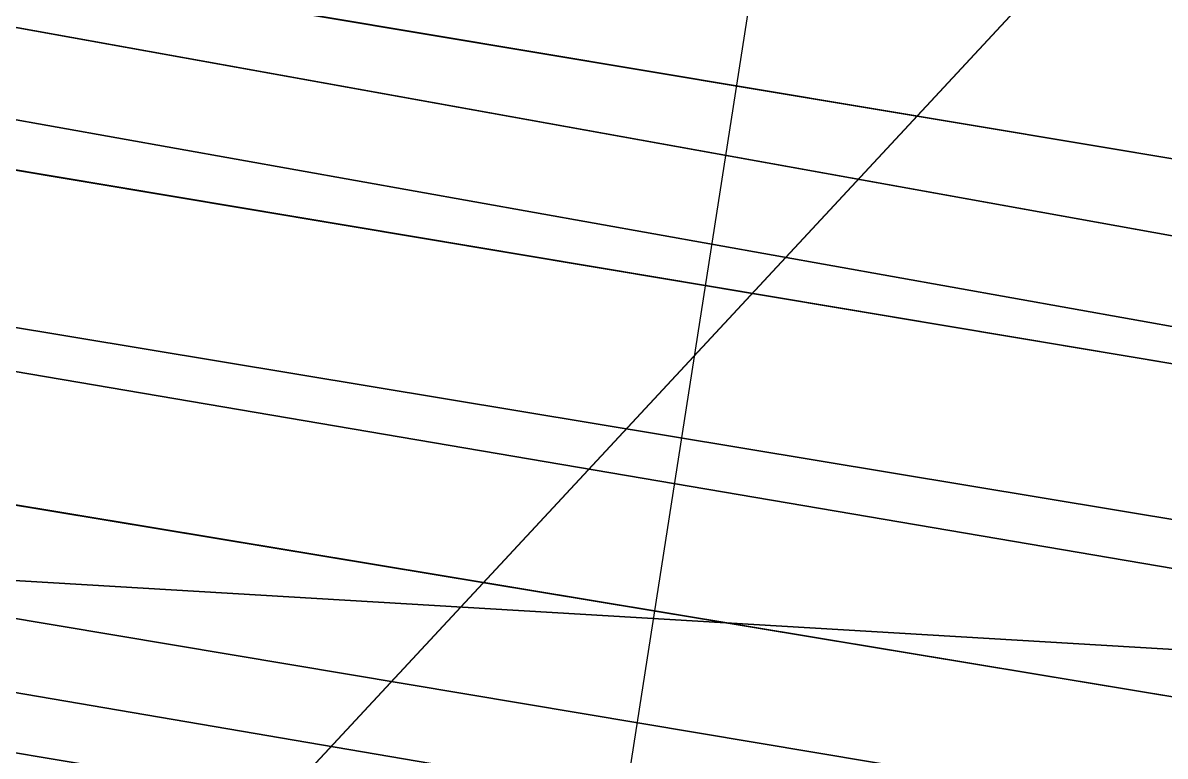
# Model space of a CAD drawing. Header units: metres. Extents: x 503497 to 504361, y 6966567 to 6966857.
# Drawn here: x 504128.0579 to 504128.2627, y 6966712.4195 to 6966712.551 of the extents above; entities that cross this region are included whole.
import ezdxf

# ---------------------------------------------------------------- set-up
doc = ezdxf.new("R2010")
doc.units = ezdxf.units.M

msp = doc.modelspace()

# ---------------------------------------------------------------- linework, layer by layer
at = {"layer": 'SHADOW_APPROVED_20260111T072000'}
msp.add_lwpolyline([(504127.8093, 6966710.1258), (504128.3574, 6966713.6393), (504055.1836, 6966728.5433), (504054.6355, 6966725.0298), (504127.8093, 6966710.1258)], close=True, dxfattribs=at)
msp.add_lwpolyline([(504124.6436, 6966689.8311), (504125.6223, 6966696.1052), (504122.7613, 6966696.5515), (504123.3955, 6966700.6171), (504123.6735, 6966701.1907), (504124.1841, 6966701.6081), (504124.6865, 6966701.7525), (504126.4679, 6966701.5261), (504126.6349, 6966702.5968), (504125.8564, 6966702.7697), (504125.4218, 6966703.0603), (504125.0625, 6966703.6133), (504124.9683, 6966704.1079), (504125.9354, 6966710.4181), (504127.8093, 6966710.1258), (504128.3574, 6966713.6393), (504140.8554, 6966711.6898), (504140.8554, 6966711.6898), (504140.7719, 6966711.1544), (504144.1851, 6966710.622), (504144.5661, 6966713.0647), (504153.1826, 6966711.7206), (504152.9477, 6966710.2148), (504167.8718, 6966707.8869)], dxfattribs=at)
at = {"layer": 'SHADOW_APPROVED_20260114T072400'}
msp.add_lwpolyline([(504127.8093, 6966710.1258), (504128.3574, 6966713.6393), (504056.349, 6966727.278), (504055.8009, 6966723.7645), (504127.8093, 6966710.1258)], close=True, dxfattribs=at)
msp.add_lwpolyline([(504124.6436, 6966689.8311), (504125.6223, 6966696.1052), (504122.7613, 6966696.5515), (504123.3955, 6966700.6171), (504123.6735, 6966701.1907), (504124.1841, 6966701.6081), (504124.6865, 6966701.7525), (504126.4679, 6966701.5261), (504126.6349, 6966702.5968), (504125.8564, 6966702.7697), (504125.4218, 6966703.0603), (504125.0625, 6966703.6133), (504124.9683, 6966704.1079), (504125.9354, 6966710.4181), (504127.8093, 6966710.1258), (504128.3574, 6966713.6393), (504140.8554, 6966711.6898), (504140.8554, 6966711.6898), (504140.7719, 6966711.1544), (504144.1851, 6966710.622), (504144.5661, 6966713.0647), (504153.1826, 6966711.7206), (504152.9477, 6966710.2148), (504167.8718, 6966707.8869)], dxfattribs=at)
at = {"layer": 'SHADOW_APPROVED_20260122T071500'}
for points in [[(504127.8093, 6966710.1258), (504128.3574, 6966713.6393), (504045.7909, 6966728.4074), (504045.2428, 6966724.8939), (504127.8093, 6966710.1258)], [(504137.1539, 6966693.1239), (504139.8525, 6966710.4238), (504049.9847, 6966726.4978), (504047.2861, 6966709.1979), (504137.1539, 6966693.1239)], [(504139.8525, 6966710.4238), (504143.9181, 6966709.7896), (504054.0503, 6966725.8636), (504049.9847, 6966726.4978), (504139.8525, 6966710.4238)], [(504139.8525, 6966710.4238), (504139.8525, 6966710.4238), (504049.9847, 6966726.4978), (504049.9847, 6966726.4978), (504139.8525, 6966710.4238)]]:
    msp.add_lwpolyline(points, close=True, dxfattribs=at)
msp.add_lwpolyline([(504124.6436, 6966689.8311), (504125.6223, 6966696.1052), (504122.7613, 6966696.5515), (504123.3955, 6966700.6171), (504123.6735, 6966701.1907), (504124.1841, 6966701.6081), (504124.6865, 6966701.7525), (504126.4679, 6966701.5261), (504126.6349, 6966702.5968), (504125.8564, 6966702.7697), (504125.4218, 6966703.0603), (504125.0625, 6966703.6133), (504124.9683, 6966704.1079), (504125.9354, 6966710.4181), (504127.8093, 6966710.1258), (504128.3574, 6966713.6393), (504140.8554, 6966711.6898), (504140.8554, 6966711.6898), (504140.7719, 6966711.1544), (504144.1851, 6966710.622), (504144.5661, 6966713.0647), (504153.1826, 6966711.7206), (504152.9477, 6966710.2148), (504167.8718, 6966707.8869)], dxfattribs=at)
at = {"layer": 'SHADOW_APPROVED_20260124T072500'}
msp.add_lwpolyline([(504127.8093, 6966710.1258), (504128.3574, 6966713.6393), (504052.1143, 6966725.3543), (504051.5662, 6966721.8408), (504127.8093, 6966710.1258)], close=True, dxfattribs=at)
msp.add_lwpolyline([(504124.6436, 6966689.8311), (504125.6223, 6966696.1052), (504122.7613, 6966696.5515), (504123.3955, 6966700.6171), (504123.6735, 6966701.1907), (504124.1841, 6966701.6081), (504124.6865, 6966701.7525), (504126.4679, 6966701.5261), (504126.6349, 6966702.5968), (504125.8564, 6966702.7697), (504125.4218, 6966703.0603), (504125.0625, 6966703.6133), (504124.9683, 6966704.1079), (504125.9354, 6966710.4181), (504127.8093, 6966710.1258), (504128.3574, 6966713.6393), (504140.8554, 6966711.6898), (504140.8554, 6966711.6898), (504140.7719, 6966711.1544), (504144.1851, 6966710.622), (504144.5661, 6966713.0647), (504153.1826, 6966711.7206), (504152.9477, 6966710.2148), (504167.8718, 6966707.8869)], dxfattribs=at)
at = {"layer": 'SHADOW_APPROVED_20260126T071100'}
for points in [[(504127.8093, 6966710.1258), (504128.3574, 6966713.6393), (504039.9323, 6966728.6851), (504039.3842, 6966725.1716), (504127.8093, 6966710.1258)], [(504137.1539, 6966693.1239), (504139.8525, 6966710.4238), (504043.6081, 6966726.8001), (504040.9095, 6966709.5002), (504137.1539, 6966693.1239)], [(504139.8525, 6966710.4238), (504143.9181, 6966709.7896), (504047.6737, 6966726.1659), (504043.6081, 6966726.8001), (504139.8525, 6966710.4238)], [(504139.8525, 6966710.4238), (504139.8525, 6966710.4238), (504043.6081, 6966726.8001), (504043.6081, 6966726.8001), (504139.8525, 6966710.4238)], [(504143.9181, 6966709.7896), (504143.738, 6966708.6351), (504047.4936, 6966725.0114), (504047.6737, 6966726.1659), (504143.9181, 6966709.7896)]]:
    msp.add_lwpolyline(points, close=True, dxfattribs=at)
msp.add_lwpolyline([(504124.6436, 6966689.8311), (504125.6223, 6966696.1052), (504122.7613, 6966696.5515), (504123.3955, 6966700.6171), (504123.6735, 6966701.1907), (504124.1841, 6966701.6081), (504124.6865, 6966701.7525), (504126.4679, 6966701.5261), (504126.6349, 6966702.5968), (504125.8564, 6966702.7697), (504125.4218, 6966703.0603), (504125.0625, 6966703.6133), (504124.9683, 6966704.1079), (504125.9354, 6966710.4181), (504127.8093, 6966710.1258), (504128.3574, 6966713.6393), (504140.8554, 6966711.6898), (504140.8554, 6966711.6898), (504140.7719, 6966711.1544), (504144.1851, 6966710.622), (504144.5661, 6966713.0647), (504153.1826, 6966711.7206), (504152.9477, 6966710.2148), (504167.8718, 6966707.8869)], dxfattribs=at)
at = {"layer": 'SHADOW_APPROVED_20260127T071900'}
msp.add_lwpolyline([(504127.8093, 6966710.1258), (504128.3574, 6966713.6393), (504046.0145, 6966726.1319), (504045.4664, 6966722.6184), (504127.8093, 6966710.1258)], close=True, dxfattribs=at)
msp.add_lwpolyline([(504124.6436, 6966689.8311), (504125.6223, 6966696.1052), (504122.7613, 6966696.5515), (504123.3955, 6966700.6171), (504123.6735, 6966701.1907), (504124.1841, 6966701.6081), (504124.6865, 6966701.7525), (504126.4679, 6966701.5261), (504126.6349, 6966702.5968), (504125.8564, 6966702.7697), (504125.4218, 6966703.0603), (504125.0625, 6966703.6133), (504124.9683, 6966704.1079), (504125.9354, 6966710.4181), (504127.8093, 6966710.1258), (504128.3574, 6966713.6393), (504140.8554, 6966711.6898), (504140.8554, 6966711.6898), (504140.7719, 6966711.1544), (504144.1851, 6966710.622), (504144.5661, 6966713.0647), (504153.1826, 6966711.7206), (504152.9477, 6966710.2148), (504167.8718, 6966707.8869)], dxfattribs=at)
at = {"layer": 'SHADOW_APPROVED_20260129T071100'}
msp.add_lwpolyline([(504127.8093, 6966710.1258), (504128.3574, 6966713.6393), (504037.9117, 6966727.8581), (504037.3636, 6966724.3446), (504127.8093, 6966710.1258)], close=True, dxfattribs=at)
msp.add_lwpolyline([(504124.6436, 6966689.8311), (504125.6223, 6966696.1052), (504122.7613, 6966696.5515), (504123.3955, 6966700.6171), (504123.6735, 6966701.1907), (504124.1841, 6966701.6081), (504124.6865, 6966701.7525), (504126.4679, 6966701.5261), (504126.6349, 6966702.5968), (504125.8564, 6966702.7697), (504125.4218, 6966703.0603), (504125.0625, 6966703.6133), (504124.9683, 6966704.1079), (504125.9354, 6966710.4181), (504127.8093, 6966710.1258), (504128.3574, 6966713.6393), (504140.8554, 6966711.6898), (504140.8554, 6966711.6898), (504140.7719, 6966711.1544), (504144.1851, 6966710.622), (504144.5661, 6966713.0647), (504153.1826, 6966711.7206), (504152.9477, 6966710.2148), (504167.8718, 6966707.8869)], dxfattribs=at)
at = {"layer": 'SHADOW_APPROVED_20260130T071100'}
msp.add_lwpolyline([(504127.8093, 6966710.1258), (504128.3574, 6966713.6393), (504037.2255, 6966727.5535), (504036.6774, 6966724.04), (504127.8093, 6966710.1258)], close=True, dxfattribs=at)
msp.add_lwpolyline([(504124.6436, 6966689.8311), (504125.6223, 6966696.1052), (504122.7613, 6966696.5515), (504123.3955, 6966700.6171), (504123.6735, 6966701.1907), (504124.1841, 6966701.6081), (504124.6865, 6966701.7525), (504126.4679, 6966701.5261), (504126.6349, 6966702.5968), (504125.8564, 6966702.7697), (504125.4218, 6966703.0603), (504125.0625, 6966703.6133), (504124.9683, 6966704.1079), (504125.9354, 6966710.4181), (504127.8093, 6966710.1258), (504128.3574, 6966713.6393), (504140.8554, 6966711.6898), (504140.8554, 6966711.6898), (504140.7719, 6966711.1544), (504144.1851, 6966710.622), (504144.5661, 6966713.0647), (504153.1826, 6966711.7206), (504152.9477, 6966710.2148), (504167.8718, 6966707.8869)], dxfattribs=at)
at = {"layer": 'SHADOW_APPROVED_20260203T070000'}
msp.add_lwpolyline([(504127.8093, 6966710.1258), (504128.3574, 6966713.6393), (504022.3332, 6966729.9407), (504021.7851, 6966726.4272), (504127.8093, 6966710.1258)], close=True, dxfattribs=at)
msp.add_lwpolyline([(504124.6436, 6966689.8311), (504125.6223, 6966696.1052), (504122.7613, 6966696.5515), (504123.3955, 6966700.6171), (504123.6735, 6966701.1907), (504124.1841, 6966701.6081), (504124.6865, 6966701.7525), (504126.4679, 6966701.5261), (504126.6349, 6966702.5968), (504125.8564, 6966702.7697), (504125.4218, 6966703.0603), (504125.0625, 6966703.6133), (504124.9683, 6966704.1079), (504125.9354, 6966710.4181), (504127.8093, 6966710.1258), (504128.3574, 6966713.6393), (504140.8554, 6966711.6898), (504140.8554, 6966711.6898), (504140.7719, 6966711.1544), (504144.1851, 6966710.622), (504144.5661, 6966713.0647), (504153.1826, 6966711.7206), (504152.9477, 6966710.2148), (504167.8718, 6966707.8869)], dxfattribs=at)
at = {"layer": 'SHADOW_APPROVED_20260314T074000'}
msp.add_lwpolyline([(504127.8093, 6966710.1258), (504128.3574, 6966713.6393), (504040.6029, 6966698.1829), (504040.0548, 6966694.6694), (504127.8093, 6966710.1258)], close=True, dxfattribs=at)
msp.add_lwpolyline([(504124.6436, 6966689.8311), (504125.6223, 6966696.1052), (504122.7613, 6966696.5515), (504123.3955, 6966700.6171), (504123.6735, 6966701.1907), (504124.1841, 6966701.6081), (504124.6865, 6966701.7525), (504126.4679, 6966701.5261), (504126.6349, 6966702.5968), (504125.8564, 6966702.7697), (504125.4218, 6966703.0603), (504125.0625, 6966703.6133), (504124.9683, 6966704.1079), (504125.9354, 6966710.4181), (504127.8093, 6966710.1258), (504128.3574, 6966713.6393), (504140.8554, 6966711.6898), (504140.8554, 6966711.6898), (504140.7719, 6966711.1544), (504144.1851, 6966710.622), (504144.5661, 6966713.0647), (504153.1826, 6966711.7206), (504152.9477, 6966710.2148), (504167.8718, 6966707.8869)], dxfattribs=at)
at = {"layer": 'SHADOW_APPROVED_20260426T070000'}
msp.add_lwpolyline([(504127.8093, 6966710.1258), (504128.3574, 6966713.6393), (503911.2298, 6966631.5775), (503910.6817, 6966628.064), (504127.8093, 6966710.1258)], close=True, dxfattribs=at)
msp.add_lwpolyline([(504124.6436, 6966689.8311), (504125.6223, 6966696.1052), (504122.7613, 6966696.5515), (504123.3955, 6966700.6171), (504123.6735, 6966701.1907), (504124.1841, 6966701.6081), (504124.6865, 6966701.7525), (504126.4679, 6966701.5261), (504126.6349, 6966702.5968), (504125.8564, 6966702.7697), (504125.4218, 6966703.0603), (504125.0625, 6966703.6133), (504124.9683, 6966704.1079), (504125.9354, 6966710.4181), (504127.8093, 6966710.1258), (504128.3574, 6966713.6393), (504140.8554, 6966711.6898), (504140.8554, 6966711.6898), (504140.7719, 6966711.1544), (504144.1851, 6966710.622), (504144.5661, 6966713.0647), (504153.1826, 6966711.7206), (504152.9477, 6966710.2148), (504167.8718, 6966707.8869)], dxfattribs=at)
at = {"layer": 'SHADOW_APPROVED_20260621T090000'}
for points in [[(504161.9915, 6966748.8559), (504162.3543, 6966751.1815), (504098.3679, 6966682.367), (504098.0051, 6966680.0414), (504161.9915, 6966748.8559)], [(504160.6196, 6966749.0699), (504161.9915, 6966748.8559), (504098.0051, 6966680.0414), (504096.6332, 6966680.2554), (504160.6196, 6966749.0699)], [(504127.8093, 6966710.1258), (504128.3574, 6966713.6393), (504069.8411, 6966650.7077), (504069.293, 6966647.1942), (504127.8093, 6966710.1258)]]:
    msp.add_lwpolyline(points, close=True, dxfattribs=at)
msp.add_lwpolyline([(504124.6436, 6966689.8311), (504125.6223, 6966696.1052), (504122.7613, 6966696.5515), (504123.3955, 6966700.6171), (504123.6735, 6966701.1907), (504124.1841, 6966701.6081), (504124.6865, 6966701.7525), (504126.4679, 6966701.5261), (504126.6349, 6966702.5968), (504125.8564, 6966702.7697), (504125.4218, 6966703.0603), (504125.0625, 6966703.6133), (504124.9683, 6966704.1079), (504125.9354, 6966710.4181), (504127.8093, 6966710.1258), (504128.3574, 6966713.6393), (504140.8554, 6966711.6898), (504140.8554, 6966711.6898), (504140.7719, 6966711.1544), (504144.1851, 6966710.622), (504144.5661, 6966713.0647), (504153.1826, 6966711.7206), (504152.9477, 6966710.2148), (504167.8718, 6966707.8869)], dxfattribs=at)
at = {"layer": 'SHADOW_APPROVED_20260621T120000'}
msp.add_lwpolyline([(504124.6436, 6966689.8311), (504125.6223, 6966696.1052), (504122.7613, 6966696.5515), (504123.3955, 6966700.6171), (504123.6735, 6966701.1907), (504124.1841, 6966701.6081), (504124.6865, 6966701.7525), (504126.4679, 6966701.5261), (504126.6349, 6966702.5968), (504125.8564, 6966702.7697), (504125.4218, 6966703.0603), (504125.0625, 6966703.6133), (504124.9683, 6966704.1079), (504125.9354, 6966710.4181), (504127.8093, 6966710.1258), (504128.3574, 6966713.6393), (504140.8554, 6966711.6898), (504140.8554, 6966711.6898), (504140.7719, 6966711.1544), (504144.1851, 6966710.622), (504144.5661, 6966713.0647), (504153.1826, 6966711.7206), (504152.9477, 6966710.2148), (504167.8718, 6966707.8869)], dxfattribs=at)
msp.add_lwpolyline([(504127.8093, 6966710.1258), (504128.3574, 6966713.6393), (504130.9784, 6966664.9665), (504130.4303, 6966661.453), (504127.8093, 6966710.1258)], close=True, dxfattribs=at)
at = {"layer": 'SHADOW_APPROVED_20260621T140000'}
msp.add_lwpolyline([(504124.6436, 6966689.8311), (504125.6223, 6966696.1052), (504122.7613, 6966696.5515), (504123.3955, 6966700.6171), (504123.6735, 6966701.1907), (504124.1841, 6966701.6081), (504124.6865, 6966701.7525), (504126.4679, 6966701.5261), (504126.6349, 6966702.5968), (504125.8564, 6966702.7697), (504125.4218, 6966703.0603), (504125.0625, 6966703.6133), (504124.9683, 6966704.1079), (504125.9354, 6966710.4181), (504127.8093, 6966710.1258), (504128.3574, 6966713.6393), (504140.8554, 6966711.6898), (504140.8554, 6966711.6898), (504140.7719, 6966711.1544), (504144.1851, 6966710.622), (504144.5661, 6966713.0647), (504153.1826, 6966711.7206), (504152.9477, 6966710.2148), (504167.8718, 6966707.8869)], dxfattribs=at)
msp.add_lwpolyline([(504127.8093, 6966710.1258), (504128.3574, 6966713.6393), (504167.2671, 6966657.8333), (504166.719, 6966654.3198), (504127.8093, 6966710.1258)], close=True, dxfattribs=at)
at = {"layer": 'SHADOW_APPROVED_20260621T150000'}
msp.add_lwpolyline([(504124.6436, 6966689.8311), (504125.6223, 6966696.1052), (504122.7613, 6966696.5515), (504123.3955, 6966700.6171), (504123.6735, 6966701.1907), (504124.1841, 6966701.6081), (504124.6865, 6966701.7525), (504126.4679, 6966701.5261), (504126.6349, 6966702.5968), (504125.8564, 6966702.7697), (504125.4218, 6966703.0603), (504125.0625, 6966703.6133), (504124.9683, 6966704.1079), (504125.9354, 6966710.4181), (504127.8093, 6966710.1258), (504128.3574, 6966713.6393), (504140.8554, 6966711.6898), (504140.8554, 6966711.6898), (504140.7719, 6966711.1544), (504144.1851, 6966710.622), (504144.5661, 6966713.0647), (504153.1826, 6966711.7206), (504152.9477, 6966710.2148), (504167.8718, 6966707.8869)], dxfattribs=at)
msp.add_lwpolyline([(504127.8093, 6966710.1258), (504128.3574, 6966713.6393), (504201.6375, 6966644.6365), (504201.0894, 6966641.123), (504127.8093, 6966710.1258)], close=True, dxfattribs=at)
at = {"layer": 'SHADOW_APPROVED_20260621T160000'}
msp.add_lwpolyline([(504124.6436, 6966689.8311), (504125.6223, 6966696.1052), (504122.7613, 6966696.5515), (504123.3955, 6966700.6171), (504123.6735, 6966701.1907), (504124.1841, 6966701.6081), (504124.6865, 6966701.7525), (504126.4679, 6966701.5261), (504126.6349, 6966702.5968), (504125.8564, 6966702.7697), (504125.4218, 6966703.0603), (504125.0625, 6966703.6133), (504124.9683, 6966704.1079), (504125.9354, 6966710.4181), (504127.8093, 6966710.1258), (504128.3574, 6966713.6393), (504140.8554, 6966711.6898), (504140.8554, 6966711.6898), (504140.7719, 6966711.1544), (504144.1851, 6966710.622), (504144.5661, 6966713.0647), (504153.1826, 6966711.7206), (504152.9477, 6966710.2148), (504167.8718, 6966707.8869)], dxfattribs=at)
msp.add_lwpolyline([(504127.8093, 6966710.1258), (504128.3574, 6966713.6393), (504296.6136, 6966600.5395), (504296.0655, 6966597.026), (504127.8093, 6966710.1258)], close=True, dxfattribs=at)
at = {"layer": 'SHADOW_APPROVED_20261019T053000'}
msp.add_lwpolyline([(504127.8093, 6966710.1258), (504128.3574, 6966713.6393), (503551.6017, 6966805.7721), (503551.0536, 6966802.2586), (504127.8093, 6966710.1258)], close=True, dxfattribs=at)
msp.add_lwpolyline([(504124.6436, 6966689.8311), (504125.6223, 6966696.1052), (504122.7613, 6966696.5515), (504123.3955, 6966700.6171), (504123.6735, 6966701.1907), (504124.1841, 6966701.6081), (504124.6865, 6966701.7525), (504126.4679, 6966701.5261), (504126.6349, 6966702.5968), (504125.8564, 6966702.7697), (504125.4218, 6966703.0603), (504125.0625, 6966703.6133), (504124.9683, 6966704.1079), (504125.9354, 6966710.4181), (504127.8093, 6966710.1258), (504128.3574, 6966713.6393), (504140.8554, 6966711.6898), (504140.8554, 6966711.6898), (504140.7719, 6966711.1544), (504144.1851, 6966710.622), (504144.5661, 6966713.0647), (504153.1826, 6966711.7206), (504152.9477, 6966710.2148), (504167.8718, 6966707.8869)], dxfattribs=at)
at = {"layer": 'SHADOW_APPROVED_20261112T063500'}
msp.add_lwpolyline([(504127.8093, 6966710.1258), (504128.3574, 6966713.6393), (504030.0791, 6966729.5935), (504029.531, 6966726.08), (504127.8093, 6966710.1258)], close=True, dxfattribs=at)
msp.add_lwpolyline([(504124.6436, 6966689.8311), (504125.6223, 6966696.1052), (504122.7613, 6966696.5515), (504123.3955, 6966700.6171), (504123.6735, 6966701.1907), (504124.1841, 6966701.6081), (504124.6865, 6966701.7525), (504126.4679, 6966701.5261), (504126.6349, 6966702.5968), (504125.8564, 6966702.7697), (504125.4218, 6966703.0603), (504125.0625, 6966703.6133), (504124.9683, 6966704.1079), (504125.9354, 6966710.4181), (504127.8093, 6966710.1258), (504128.3574, 6966713.6393), (504140.8554, 6966711.6898), (504140.8554, 6966711.6898), (504140.7719, 6966711.1544), (504144.1851, 6966710.622), (504144.5661, 6966713.0647), (504153.1826, 6966711.7206), (504152.9477, 6966710.2148), (504167.8718, 6966707.8869)], dxfattribs=at)
at = {"layer": 'SHADOW_APPROVED_20261113T063500'}
for points in [[(504127.8093, 6966710.1258), (504128.3574, 6966713.6393), (504030.5473, 6966730.009), (504029.9992, 6966726.4955), (504127.8093, 6966710.1258)], [(504139.8525, 6966710.4238), (504143.9181, 6966709.7896), (504037.4588, 6966727.6068), (504033.3932, 6966728.241), (504139.8525, 6966710.4238)], [(504143.9181, 6966709.7896), (504143.738, 6966708.6351), (504037.2787, 6966726.4523), (504037.4588, 6966727.6068), (504143.9181, 6966709.7896)], [(504167.8718, 6966707.8869), (504167.5638, 6966705.9126), (504069.7537, 6966722.2823), (504070.0617, 6966724.2566), (504167.8718, 6966707.8869)], [(504167.5638, 6966705.9126), (504170.7929, 6966705.4089), (504072.9828, 6966721.7786), (504069.7537, 6966722.2823), (504167.5638, 6966705.9126)], [(504170.7929, 6966705.4089), (504170.0047, 6966700.3561), (504072.1946, 6966716.7258), (504072.9828, 6966721.7786), (504170.7929, 6966705.4089)]]:
    msp.add_lwpolyline(points, close=True, dxfattribs=at)
msp.add_lwpolyline([(504124.6436, 6966689.8311), (504125.6223, 6966696.1052), (504122.7613, 6966696.5515), (504123.3955, 6966700.6171), (504123.6735, 6966701.1907), (504124.1841, 6966701.6081), (504124.6865, 6966701.7525), (504126.4679, 6966701.5261), (504126.6349, 6966702.5968), (504125.8564, 6966702.7697), (504125.4218, 6966703.0603), (504125.0625, 6966703.6133), (504124.9683, 6966704.1079), (504125.9354, 6966710.4181), (504127.8093, 6966710.1258), (504128.3574, 6966713.6393), (504140.8554, 6966711.6898), (504140.8554, 6966711.6898), (504140.7719, 6966711.1544), (504144.1851, 6966710.622), (504144.5661, 6966713.0647), (504153.1826, 6966711.7206), (504152.9477, 6966710.2148), (504167.8718, 6966707.8869)], dxfattribs=at)
at = {"layer": 'SHADOW_APPROVED_20261122T065200'}
for points in [[(504127.8093, 6966710.1258), (504128.3574, 6966713.6393), (504048.1933, 6966728.0901), (504047.6452, 6966724.5766), (504127.8093, 6966710.1258)], [(504137.1539, 6966693.1239), (504139.8525, 6966710.4238), (504052.5996, 6966726.1524), (504049.901, 6966708.8525), (504137.1539, 6966693.1239)], [(504139.8525, 6966710.4238), (504143.9181, 6966709.7896), (504056.6652, 6966725.5182), (504052.5996, 6966726.1524), (504139.8525, 6966710.4238)], [(504139.8525, 6966710.4238), (504139.8525, 6966710.4238), (504052.5996, 6966726.1524), (504052.5996, 6966726.1524), (504139.8525, 6966710.4238)]]:
    msp.add_lwpolyline(points, close=True, dxfattribs=at)
msp.add_lwpolyline([(504124.6436, 6966689.8311), (504125.6223, 6966696.1052), (504122.7613, 6966696.5515), (504123.3955, 6966700.6171), (504123.6735, 6966701.1907), (504124.1841, 6966701.6081), (504124.6865, 6966701.7525), (504126.4679, 6966701.5261), (504126.6349, 6966702.5968), (504125.8564, 6966702.7697), (504125.4218, 6966703.0603), (504125.0625, 6966703.6133), (504124.9683, 6966704.1079), (504125.9354, 6966710.4181), (504127.8093, 6966710.1258), (504128.3574, 6966713.6393), (504140.8554, 6966711.6898), (504140.8554, 6966711.6898), (504140.7719, 6966711.1544), (504144.1851, 6966710.622), (504144.5661, 6966713.0647), (504153.1826, 6966711.7206), (504152.9477, 6966710.2148), (504167.8718, 6966707.8869)], dxfattribs=at)
at = {"layer": 'SHADOW_APPROVED_20261123T070300'}
for points in [[(504127.8093, 6966710.1258), (504128.3574, 6966713.6393), (504055.9605, 6966725.6458), (504055.4124, 6966722.1323), (504127.8093, 6966710.1258)], [(504139.8525, 6966710.4238), (504143.9181, 6966709.7896), (504065.1193, 6966722.8578), (504061.0537, 6966723.492), (504139.8525, 6966710.4238)], [(504143.9181, 6966709.7896), (504143.738, 6966708.6351), (504064.9392, 6966721.7033), (504065.1193, 6966722.8578), (504143.9181, 6966709.7896)], [(504167.8718, 6966707.8869), (504167.5638, 6966705.9126), (504095.1669, 6966717.9191), (504095.4749, 6966719.8934), (504167.8718, 6966707.8869)], [(504167.5638, 6966705.9126), (504170.7929, 6966705.4089), (504098.396, 6966717.4154), (504095.1669, 6966717.9191), (504167.5638, 6966705.9126)], [(504170.7929, 6966705.4089), (504170.0047, 6966700.3561), (504097.6078, 6966712.3626), (504098.396, 6966717.4154), (504170.7929, 6966705.4089)]]:
    msp.add_lwpolyline(points, close=True, dxfattribs=at)
msp.add_lwpolyline([(504124.6436, 6966689.8311), (504125.6223, 6966696.1052), (504122.7613, 6966696.5515), (504123.3955, 6966700.6171), (504123.6735, 6966701.1907), (504124.1841, 6966701.6081), (504124.6865, 6966701.7525), (504126.4679, 6966701.5261), (504126.6349, 6966702.5968), (504125.8564, 6966702.7697), (504125.4218, 6966703.0603), (504125.0625, 6966703.6133), (504124.9683, 6966704.1079), (504125.9354, 6966710.4181), (504127.8093, 6966710.1258), (504128.3574, 6966713.6393), (504140.8554, 6966711.6898), (504140.8554, 6966711.6898), (504140.7719, 6966711.1544), (504144.1851, 6966710.622), (504144.5661, 6966713.0647), (504153.1826, 6966711.7206), (504152.9477, 6966710.2148), (504167.8718, 6966707.8869)], dxfattribs=at)
at = {"layer": 'SHADOW_APPROVED_20261221T090000'}
for points in [[(504127.8093, 6966710.1258), (504128.3574, 6966713.6393), (504098.1027, 6966715.4387), (504097.5546, 6966711.9252), (504127.8093, 6966710.1258)], [(504128.3574, 6966713.6393), (504140.8554, 6966711.6898), (504110.6007, 6966713.4892), (504098.1027, 6966715.4387), (504128.3574, 6966713.6393)], [(504140.8554, 6966711.6898), (504140.7719, 6966711.1544), (504110.5172, 6966712.9538), (504110.6007, 6966713.4892), (504140.8554, 6966711.6898)], [(504140.8554, 6966711.6898), (504140.8554, 6966711.6898), (504110.6007, 6966713.4892), (504110.6007, 6966713.4892), (504140.8554, 6966711.6898)]]:
    msp.add_lwpolyline(points, close=True, dxfattribs=at)
msp.add_lwpolyline([(504124.6436, 6966689.8311), (504125.6223, 6966696.1052), (504122.7613, 6966696.5515), (504123.3955, 6966700.6171), (504123.6735, 6966701.1907), (504124.1841, 6966701.6081), (504124.6865, 6966701.7525), (504126.4679, 6966701.5261), (504126.6349, 6966702.5968), (504125.8564, 6966702.7697), (504125.4218, 6966703.0603), (504125.0625, 6966703.6133), (504124.9683, 6966704.1079), (504125.9354, 6966710.4181), (504127.8093, 6966710.1258), (504128.3574, 6966713.6393), (504140.8554, 6966711.6898), (504140.8554, 6966711.6898), (504140.7719, 6966711.1544), (504144.1851, 6966710.622), (504144.5661, 6966713.0647), (504153.1826, 6966711.7206), (504152.9477, 6966710.2148), (504167.8718, 6966707.8869)], dxfattribs=at)
at = {"layer": 'SHADOW_APPROVED_20261221T120000'}
msp.add_lwpolyline([(504124.6436, 6966689.8311), (504125.6223, 6966696.1052), (504122.7613, 6966696.5515), (504123.3955, 6966700.6171), (504123.6735, 6966701.1907), (504124.1841, 6966701.6081), (504124.6865, 6966701.7525), (504126.4679, 6966701.5261), (504126.6349, 6966702.5968), (504125.8564, 6966702.7697), (504125.4218, 6966703.0603), (504125.0625, 6966703.6133), (504124.9683, 6966704.1079), (504125.9354, 6966710.4181), (504127.8093, 6966710.1258), (504128.3574, 6966713.6393), (504140.8554, 6966711.6898), (504140.8554, 6966711.6898), (504140.7719, 6966711.1544), (504144.1851, 6966710.622), (504144.5661, 6966713.0647), (504153.1826, 6966711.7206), (504152.9477, 6966710.2148), (504167.8718, 6966707.8869)], dxfattribs=at)
msp.add_lwpolyline([(504127.8093, 6966710.1258), (504128.3574, 6966713.6393), (504130.6299, 6966710.9085), (504130.0818, 6966707.395), (504127.8093, 6966710.1258)], close=True, dxfattribs=at)
at = {"layer": 'SHADOW_APPROVED_20261221T150000'}
msp.add_lwpolyline([(504127.8093, 6966710.1258), (504128.3574, 6966713.6393), (504166.0513, 6966717.6596), (504165.5032, 6966714.1461), (504127.8093, 6966710.1258)], close=True, dxfattribs=at)
msp.add_lwpolyline([(504124.6436, 6966689.8311), (504125.6223, 6966696.1052), (504122.7613, 6966696.5515), (504123.3955, 6966700.6171), (504123.6735, 6966701.1907), (504124.1841, 6966701.6081), (504124.6865, 6966701.7525), (504126.4679, 6966701.5261), (504126.6349, 6966702.5968), (504125.8564, 6966702.7697), (504125.4218, 6966703.0603), (504125.0625, 6966703.6133), (504124.9683, 6966704.1079), (504125.9354, 6966710.4181), (504127.8093, 6966710.1258), (504128.3574, 6966713.6393), (504140.8554, 6966711.6898), (504140.8554, 6966711.6898), (504140.7719, 6966711.1544), (504144.1851, 6966710.622), (504144.5661, 6966713.0647), (504153.1826, 6966711.7206), (504152.9477, 6966710.2148), (504167.8718, 6966707.8869)], dxfattribs=at)
at = {"layer": 'SHADOW_APPROVED_20261221T160000'}
msp.add_lwpolyline([(504127.8093, 6966710.1258), (504128.3574, 6966713.6393), (504187.9192, 6966725.5911), (504187.3711, 6966722.0776), (504127.8093, 6966710.1258)], close=True, dxfattribs=at)
msp.add_lwpolyline([(504124.6436, 6966689.8311), (504125.6223, 6966696.1052), (504122.7613, 6966696.5515), (504123.3955, 6966700.6171), (504123.6735, 6966701.1907), (504124.1841, 6966701.6081), (504124.6865, 6966701.7525), (504126.4679, 6966701.5261), (504126.6349, 6966702.5968), (504125.8564, 6966702.7697), (504125.4218, 6966703.0603), (504125.0625, 6966703.6133), (504124.9683, 6966704.1079), (504125.9354, 6966710.4181), (504127.8093, 6966710.1258), (504128.3574, 6966713.6393), (504140.8554, 6966711.6898), (504140.8554, 6966711.6898), (504140.7719, 6966711.1544), (504144.1851, 6966710.622), (504144.5661, 6966713.0647), (504153.1826, 6966711.7206), (504152.9477, 6966710.2148), (504167.8718, 6966707.8869)], dxfattribs=at)
at = {"layer": 'SHADOW_APPROVED_20261221T170000'}
msp.add_lwpolyline([(504127.8093, 6966710.1258), (504128.3574, 6966713.6393), (504231.5573, 6966744.5269), (504231.0092, 6966741.0134), (504127.8093, 6966710.1258)], close=True, dxfattribs=at)
msp.add_lwpolyline([(504124.6436, 6966689.8311), (504125.6223, 6966696.1052), (504122.7613, 6966696.5515), (504123.3955, 6966700.6171), (504123.6735, 6966701.1907), (504124.1841, 6966701.6081), (504124.6865, 6966701.7525), (504126.4679, 6966701.5261), (504126.6349, 6966702.5968), (504125.8564, 6966702.7697), (504125.4218, 6966703.0603), (504125.0625, 6966703.6133), (504124.9683, 6966704.1079), (504125.9354, 6966710.4181), (504127.8093, 6966710.1258), (504128.3574, 6966713.6393), (504140.8554, 6966711.6898), (504140.8554, 6966711.6898), (504140.7719, 6966711.1544), (504144.1851, 6966710.622), (504144.5661, 6966713.0647), (504153.1826, 6966711.7206), (504152.9477, 6966710.2148), (504167.8718, 6966707.8869)], dxfattribs=at)
at = {"layer": 'SHADOW_COMPARATOR_RL48_20260111T072000'}
msp.add_lwpolyline([(504127.8093, 6966710.1258), (504128.3574, 6966713.6393), (504082.7301, 6966722.9327), (504082.182, 6966719.4192), (504127.8093, 6966710.1258)], close=True, dxfattribs=at)
msp.add_lwpolyline([(504124.6436, 6966689.8311), (504125.6223, 6966696.1052), (504122.7613, 6966696.5515), (504123.3955, 6966700.6171), (504123.6735, 6966701.1907), (504124.1841, 6966701.6081), (504124.6865, 6966701.7525), (504126.4679, 6966701.5261), (504126.6349, 6966702.5968), (504125.8564, 6966702.7697), (504125.4218, 6966703.0603), (504125.0625, 6966703.6133), (504124.9683, 6966704.1079), (504125.9354, 6966710.4181), (504127.8093, 6966710.1258), (504128.3574, 6966713.6393), (504140.8554, 6966711.6898), (504140.8554, 6966711.6898), (504140.7719, 6966711.1544), (504144.1851, 6966710.622), (504144.5661, 6966713.0647), (504153.1826, 6966711.7206), (504152.9477, 6966710.2148), (504167.8718, 6966707.8869)], dxfattribs=at)
at = {"layer": 'SHADOW_COMPARATOR_RL48_20260114T072400'}
msp.add_lwpolyline([(504127.8093, 6966710.1258), (504128.3574, 6966713.6393), (504083.4568, 6966722.1437), (504082.9087, 6966718.6302), (504127.8093, 6966710.1258)], close=True, dxfattribs=at)
msp.add_lwpolyline([(504124.6436, 6966689.8311), (504125.6223, 6966696.1052), (504122.7613, 6966696.5515), (504123.3955, 6966700.6171), (504123.6735, 6966701.1907), (504124.1841, 6966701.6081), (504124.6865, 6966701.7525), (504126.4679, 6966701.5261), (504126.6349, 6966702.5968), (504125.8564, 6966702.7697), (504125.4218, 6966703.0603), (504125.0625, 6966703.6133), (504124.9683, 6966704.1079), (504125.9354, 6966710.4181), (504127.8093, 6966710.1258), (504128.3574, 6966713.6393), (504140.8554, 6966711.6898), (504140.8554, 6966711.6898), (504140.7719, 6966711.1544), (504144.1851, 6966710.622), (504144.5661, 6966713.0647), (504153.1826, 6966711.7206), (504152.9477, 6966710.2148), (504167.8718, 6966707.8869)], dxfattribs=at)
at = {"layer": 'SHADOW_COMPARATOR_RL48_20260122T071500'}
msp.add_lwpolyline([(504127.8093, 6966710.1258), (504128.3574, 6966713.6393), (504076.8733, 6966722.8479), (504076.3252, 6966719.3344), (504127.8093, 6966710.1258)], close=True, dxfattribs=at)
msp.add_lwpolyline([(504124.6436, 6966689.8311), (504125.6223, 6966696.1052), (504122.7613, 6966696.5515), (504123.3955, 6966700.6171), (504123.6735, 6966701.1907), (504124.1841, 6966701.6081), (504124.6865, 6966701.7525), (504126.4679, 6966701.5261), (504126.6349, 6966702.5968), (504125.8564, 6966702.7697), (504125.4218, 6966703.0603), (504125.0625, 6966703.6133), (504124.9683, 6966704.1079), (504125.9354, 6966710.4181), (504127.8093, 6966710.1258), (504128.3574, 6966713.6393), (504140.8554, 6966711.6898), (504140.8554, 6966711.6898), (504140.7719, 6966711.1544), (504144.1851, 6966710.622), (504144.5661, 6966713.0647), (504153.1826, 6966711.7206), (504152.9477, 6966710.2148), (504167.8718, 6966707.8869)], dxfattribs=at)
at = {"layer": 'SHADOW_COMPARATOR_RL48_20260124T072500'}
msp.add_lwpolyline([(504127.8093, 6966710.1258), (504128.3574, 6966713.6393), (504080.8162, 6966720.9442), (504080.2681, 6966717.4307), (504127.8093, 6966710.1258)], close=True, dxfattribs=at)
msp.add_lwpolyline([(504124.6436, 6966689.8311), (504125.6223, 6966696.1052), (504122.7613, 6966696.5515), (504123.3955, 6966700.6171), (504123.6735, 6966701.1907), (504124.1841, 6966701.6081), (504124.6865, 6966701.7525), (504126.4679, 6966701.5261), (504126.6349, 6966702.5968), (504125.8564, 6966702.7697), (504125.4218, 6966703.0603), (504125.0625, 6966703.6133), (504124.9683, 6966704.1079), (504125.9354, 6966710.4181), (504127.8093, 6966710.1258), (504128.3574, 6966713.6393), (504140.8554, 6966711.6898), (504140.8554, 6966711.6898), (504140.7719, 6966711.1544), (504144.1851, 6966710.622), (504144.5661, 6966713.0647), (504153.1826, 6966711.7206), (504152.9477, 6966710.2148), (504167.8718, 6966707.8869)], dxfattribs=at)
at = {"layer": 'SHADOW_COMPARATOR_RL48_20260126T071100'}
msp.add_lwpolyline([(504127.8093, 6966710.1258), (504128.3574, 6966713.6393), (504073.2202, 6966723.0211), (504072.6721, 6966719.5076), (504127.8093, 6966710.1258)], close=True, dxfattribs=at)
msp.add_lwpolyline([(504124.6436, 6966689.8311), (504125.6223, 6966696.1052), (504122.7613, 6966696.5515), (504123.3955, 6966700.6171), (504123.6735, 6966701.1907), (504124.1841, 6966701.6081), (504124.6865, 6966701.7525), (504126.4679, 6966701.5261), (504126.6349, 6966702.5968), (504125.8564, 6966702.7697), (504125.4218, 6966703.0603), (504125.0625, 6966703.6133), (504124.9683, 6966704.1079), (504125.9354, 6966710.4181), (504127.8093, 6966710.1258), (504128.3574, 6966713.6393), (504140.8554, 6966711.6898), (504140.8554, 6966711.6898), (504140.7719, 6966711.1544), (504144.1851, 6966710.622), (504144.5661, 6966713.0647), (504153.1826, 6966711.7206), (504152.9477, 6966710.2148), (504167.8718, 6966707.8869)], dxfattribs=at)
at = {"layer": 'SHADOW_COMPARATOR_RL48_20260127T071900'}
msp.add_lwpolyline([(504127.8093, 6966710.1258), (504128.3574, 6966713.6393), (504077.0127, 6966721.429), (504076.4646, 6966717.9155), (504127.8093, 6966710.1258)], close=True, dxfattribs=at)
msp.add_lwpolyline([(504124.6436, 6966689.8311), (504125.6223, 6966696.1052), (504122.7613, 6966696.5515), (504123.3955, 6966700.6171), (504123.6735, 6966701.1907), (504124.1841, 6966701.6081), (504124.6865, 6966701.7525), (504126.4679, 6966701.5261), (504126.6349, 6966702.5968), (504125.8564, 6966702.7697), (504125.4218, 6966703.0603), (504125.0625, 6966703.6133), (504124.9683, 6966704.1079), (504125.9354, 6966710.4181), (504127.8093, 6966710.1258), (504128.3574, 6966713.6393), (504140.8554, 6966711.6898), (504140.8554, 6966711.6898), (504140.7719, 6966711.1544), (504144.1851, 6966710.622), (504144.5661, 6966713.0647), (504153.1826, 6966711.7206), (504152.9477, 6966710.2148), (504167.8718, 6966707.8869)], dxfattribs=at)
at = {"layer": 'SHADOW_COMPARATOR_RL48_20260129T071100'}
msp.add_lwpolyline([(504127.8093, 6966710.1258), (504128.3574, 6966713.6393), (504071.9602, 6966722.5054), (504071.4121, 6966718.9919), (504127.8093, 6966710.1258)], close=True, dxfattribs=at)
msp.add_lwpolyline([(504124.6436, 6966689.8311), (504125.6223, 6966696.1052), (504122.7613, 6966696.5515), (504123.3955, 6966700.6171), (504123.6735, 6966701.1907), (504124.1841, 6966701.6081), (504124.6865, 6966701.7525), (504126.4679, 6966701.5261), (504126.6349, 6966702.5968), (504125.8564, 6966702.7697), (504125.4218, 6966703.0603), (504125.0625, 6966703.6133), (504124.9683, 6966704.1079), (504125.9354, 6966710.4181), (504127.8093, 6966710.1258), (504128.3574, 6966713.6393), (504140.8554, 6966711.6898), (504140.8554, 6966711.6898), (504140.7719, 6966711.1544), (504144.1851, 6966710.622), (504144.5661, 6966713.0647), (504153.1826, 6966711.7206), (504152.9477, 6966710.2148), (504167.8718, 6966707.8869)], dxfattribs=at)
at = {"layer": 'SHADOW_COMPARATOR_RL48_20260130T071100'}
msp.add_lwpolyline([(504127.8093, 6966710.1258), (504128.3574, 6966713.6393), (504071.5323, 6966722.3155), (504070.9842, 6966718.802), (504127.8093, 6966710.1258)], close=True, dxfattribs=at)
msp.add_lwpolyline([(504124.6436, 6966689.8311), (504125.6223, 6966696.1052), (504122.7613, 6966696.5515), (504123.3955, 6966700.6171), (504123.6735, 6966701.1907), (504124.1841, 6966701.6081), (504124.6865, 6966701.7525), (504126.4679, 6966701.5261), (504126.6349, 6966702.5968), (504125.8564, 6966702.7697), (504125.4218, 6966703.0603), (504125.0625, 6966703.6133), (504124.9683, 6966704.1079), (504125.9354, 6966710.4181), (504127.8093, 6966710.1258), (504128.3574, 6966713.6393), (504140.8554, 6966711.6898), (504140.8554, 6966711.6898), (504140.7719, 6966711.1544), (504144.1851, 6966710.622), (504144.5661, 6966713.0647), (504153.1826, 6966711.7206), (504152.9477, 6966710.2148), (504167.8718, 6966707.8869)], dxfattribs=at)
at = {"layer": 'SHADOW_COMPARATOR_RL48_20260203T070000'}
msp.add_lwpolyline([(504127.8093, 6966710.1258), (504128.3574, 6966713.6393), (504062.2463, 6966723.804), (504061.6982, 6966720.2905), (504127.8093, 6966710.1258)], close=True, dxfattribs=at)
msp.add_lwpolyline([(504124.6436, 6966689.8311), (504125.6223, 6966696.1052), (504122.7613, 6966696.5515), (504123.3955, 6966700.6171), (504123.6735, 6966701.1907), (504124.1841, 6966701.6081), (504124.6865, 6966701.7525), (504126.4679, 6966701.5261), (504126.6349, 6966702.5968), (504125.8564, 6966702.7697), (504125.4218, 6966703.0603), (504125.0625, 6966703.6133), (504124.9683, 6966704.1079), (504125.9354, 6966710.4181), (504127.8093, 6966710.1258), (504128.3574, 6966713.6393), (504140.8554, 6966711.6898), (504140.8554, 6966711.6898), (504140.7719, 6966711.1544), (504144.1851, 6966710.622), (504144.5661, 6966713.0647), (504153.1826, 6966711.7206), (504152.9477, 6966710.2148), (504167.8718, 6966707.8869)], dxfattribs=at)
at = {"layer": 'SHADOW_COMPARATOR_RL48_20260314T074000'}
msp.add_lwpolyline([(504127.8093, 6966710.1258), (504128.3574, 6966713.6393), (504073.6383, 6966704.0015), (504073.0902, 6966700.488), (504127.8093, 6966710.1258)], close=True, dxfattribs=at)
msp.add_lwpolyline([(504124.6436, 6966689.8311), (504125.6223, 6966696.1052), (504122.7613, 6966696.5515), (504123.3955, 6966700.6171), (504123.6735, 6966701.1907), (504124.1841, 6966701.6081), (504124.6865, 6966701.7525), (504126.4679, 6966701.5261), (504126.6349, 6966702.5968), (504125.8564, 6966702.7697), (504125.4218, 6966703.0603), (504125.0625, 6966703.6133), (504124.9683, 6966704.1079), (504125.9354, 6966710.4181), (504127.8093, 6966710.1258), (504128.3574, 6966713.6393), (504140.8554, 6966711.6898), (504140.8554, 6966711.6898), (504140.7719, 6966711.1544), (504144.1851, 6966710.622), (504144.5661, 6966713.0647), (504153.1826, 6966711.7206), (504152.9477, 6966710.2148), (504167.8718, 6966707.8869)], dxfattribs=at)
at = {"layer": 'SHADOW_COMPARATOR_RL48_20260426T070000'}
msp.add_lwpolyline([(504127.8093, 6966710.1258), (504128.3574, 6966713.6393), (503992.9681, 6966662.4699), (503992.42, 6966658.9564), (504127.8093, 6966710.1258)], close=True, dxfattribs=at)
msp.add_lwpolyline([(504124.6436, 6966689.8311), (504125.6223, 6966696.1052), (504122.7613, 6966696.5515), (504123.3955, 6966700.6171), (504123.6735, 6966701.1907), (504124.1841, 6966701.6081), (504124.6865, 6966701.7525), (504126.4679, 6966701.5261), (504126.6349, 6966702.5968), (504125.8564, 6966702.7697), (504125.4218, 6966703.0603), (504125.0625, 6966703.6133), (504124.9683, 6966704.1079), (504125.9354, 6966710.4181), (504127.8093, 6966710.1258), (504128.3574, 6966713.6393), (504140.8554, 6966711.6898), (504140.8554, 6966711.6898), (504140.7719, 6966711.1544), (504144.1851, 6966710.622), (504144.5661, 6966713.0647), (504153.1826, 6966711.7206), (504152.9477, 6966710.2148), (504167.8718, 6966707.8869)], dxfattribs=at)
at = {"layer": 'SHADOW_COMPARATOR_RL48_20260621T090000'}
for points in [[(504161.9915, 6966748.8559), (504162.3543, 6966751.1815), (504125.8666, 6966711.9407), (504125.5038, 6966709.6151), (504161.9915, 6966748.8559)], [(504160.6196, 6966749.0699), (504161.9915, 6966748.8559), (504125.5038, 6966709.6151), (504124.1319, 6966709.8291), (504160.6196, 6966749.0699)], [(504127.8093, 6966710.1258), (504128.3574, 6966713.6393), (504091.8697, 6966674.3985), (504091.3216, 6966670.885), (504127.8093, 6966710.1258)]]:
    msp.add_lwpolyline(points, close=True, dxfattribs=at)
msp.add_lwpolyline([(504124.6436, 6966689.8311), (504125.6223, 6966696.1052), (504122.7613, 6966696.5515), (504123.3955, 6966700.6171), (504123.6735, 6966701.1907), (504124.1841, 6966701.6081), (504124.6865, 6966701.7525), (504126.4679, 6966701.5261), (504126.6349, 6966702.5968), (504125.8564, 6966702.7697), (504125.4218, 6966703.0603), (504125.0625, 6966703.6133), (504124.9683, 6966704.1079), (504125.9354, 6966710.4181), (504127.8093, 6966710.1258), (504128.3574, 6966713.6393), (504140.8554, 6966711.6898), (504140.8554, 6966711.6898), (504140.7719, 6966711.1544), (504144.1851, 6966710.622), (504144.5661, 6966713.0647), (504153.1826, 6966711.7206), (504152.9477, 6966710.2148), (504167.8718, 6966707.8869)], dxfattribs=at)
at = {"layer": 'SHADOW_COMPARATOR_RL48_20260621T120000'}
msp.add_lwpolyline([(504124.6436, 6966689.8311), (504125.6223, 6966696.1052), (504122.7613, 6966696.5515), (504123.3955, 6966700.6171), (504123.6735, 6966701.1907), (504124.1841, 6966701.6081), (504124.6865, 6966701.7525), (504126.4679, 6966701.5261), (504126.6349, 6966702.5968), (504125.8564, 6966702.7697), (504125.4218, 6966703.0603), (504125.0625, 6966703.6133), (504124.9683, 6966704.1079), (504125.9354, 6966710.4181), (504127.8093, 6966710.1258), (504128.3574, 6966713.6393), (504140.8554, 6966711.6898), (504140.8554, 6966711.6898), (504140.7719, 6966711.1544), (504144.1851, 6966710.622), (504144.5661, 6966713.0647), (504153.1826, 6966711.7206), (504152.9477, 6966710.2148), (504167.8718, 6966707.8869)], dxfattribs=at)
msp.add_lwpolyline([(504127.8093, 6966710.1258), (504128.3574, 6966713.6393), (504129.9917, 6966683.2895), (504129.4436, 6966679.776), (504127.8093, 6966710.1258)], close=True, dxfattribs=at)
at = {"layer": 'SHADOW_COMPARATOR_RL48_20260621T140000'}
msp.add_lwpolyline([(504124.6436, 6966689.8311), (504125.6223, 6966696.1052), (504122.7613, 6966696.5515), (504123.3955, 6966700.6171), (504123.6735, 6966701.1907), (504124.1841, 6966701.6081), (504124.6865, 6966701.7525), (504126.4679, 6966701.5261), (504126.6349, 6966702.5968), (504125.8564, 6966702.7697), (504125.4218, 6966703.0603), (504125.0625, 6966703.6133), (504124.9683, 6966704.1079), (504125.9354, 6966710.4181), (504127.8093, 6966710.1258), (504128.3574, 6966713.6393), (504140.8554, 6966711.6898), (504140.8554, 6966711.6898), (504140.7719, 6966711.1544), (504144.1851, 6966710.622), (504144.5661, 6966713.0647), (504153.1826, 6966711.7206), (504152.9477, 6966710.2148), (504167.8718, 6966707.8869)], dxfattribs=at)
msp.add_lwpolyline([(504127.8093, 6966710.1258), (504128.3574, 6966713.6393), (504152.6194, 6966678.8416), (504152.0713, 6966675.3281), (504127.8093, 6966710.1258)], close=True, dxfattribs=at)
at = {"layer": 'SHADOW_COMPARATOR_RL48_20260621T150000'}
msp.add_lwpolyline([(504124.6436, 6966689.8311), (504125.6223, 6966696.1052), (504122.7613, 6966696.5515), (504123.3955, 6966700.6171), (504123.6735, 6966701.1907), (504124.1841, 6966701.6081), (504124.6865, 6966701.7525), (504126.4679, 6966701.5261), (504126.6349, 6966702.5968), (504125.8564, 6966702.7697), (504125.4218, 6966703.0603), (504125.0625, 6966703.6133), (504124.9683, 6966704.1079), (504125.9354, 6966710.4181), (504127.8093, 6966710.1258), (504128.3574, 6966713.6393), (504140.8554, 6966711.6898), (504140.8554, 6966711.6898), (504140.7719, 6966711.1544), (504144.1851, 6966710.622), (504144.5661, 6966713.0647), (504153.1826, 6966711.7206), (504152.9477, 6966710.2148), (504167.8718, 6966707.8869)], dxfattribs=at)
msp.add_lwpolyline([(504127.8093, 6966710.1258), (504128.3574, 6966713.6393), (504174.051, 6966670.6128), (504173.5029, 6966667.0993), (504127.8093, 6966710.1258)], close=True, dxfattribs=at)
at = {"layer": 'SHADOW_COMPARATOR_RL48_20260621T160000'}
msp.add_lwpolyline([(504124.6436, 6966689.8311), (504125.6223, 6966696.1052), (504122.7613, 6966696.5515), (504123.3955, 6966700.6171), (504123.6735, 6966701.1907), (504124.1841, 6966701.6081), (504124.6865, 6966701.7525), (504126.4679, 6966701.5261), (504126.6349, 6966702.5968), (504125.8564, 6966702.7697), (504125.4218, 6966703.0603), (504125.0625, 6966703.6133), (504124.9683, 6966704.1079), (504125.9354, 6966710.4181), (504127.8093, 6966710.1258), (504128.3574, 6966713.6393), (504140.8554, 6966711.6898), (504140.8554, 6966711.6898), (504140.7719, 6966711.1544), (504144.1851, 6966710.622), (504144.5661, 6966713.0647), (504153.1826, 6966711.7206), (504152.9477, 6966710.2148), (504167.8718, 6966707.8869)], dxfattribs=at)
msp.add_lwpolyline([(504127.8093, 6966710.1258), (504128.3574, 6966713.6393), (504233.2731, 6966643.1163), (504232.725, 6966639.6028), (504127.8093, 6966710.1258)], close=True, dxfattribs=at)
at = {"layer": 'SHADOW_COMPARATOR_RL48_20261019T053000'}
msp.add_lwpolyline([(504127.8093, 6966710.1258), (504128.3574, 6966713.6393), (503768.723, 6966771.0884), (503768.1749, 6966767.5749), (504127.8093, 6966710.1258)], close=True, dxfattribs=at)
msp.add_lwpolyline([(504124.6436, 6966689.8311), (504125.6223, 6966696.1052), (504122.7613, 6966696.5515), (504123.3955, 6966700.6171), (504123.6735, 6966701.1907), (504124.1841, 6966701.6081), (504124.6865, 6966701.7525), (504126.4679, 6966701.5261), (504126.6349, 6966702.5968), (504125.8564, 6966702.7697), (504125.4218, 6966703.0603), (504125.0625, 6966703.6133), (504124.9683, 6966704.1079), (504125.9354, 6966710.4181), (504127.8093, 6966710.1258), (504128.3574, 6966713.6393), (504140.8554, 6966711.6898), (504140.8554, 6966711.6898), (504140.7719, 6966711.1544), (504144.1851, 6966710.622), (504144.5661, 6966713.0647), (504153.1826, 6966711.7206), (504152.9477, 6966710.2148), (504167.8718, 6966707.8869)], dxfattribs=at)
at = {"layer": 'SHADOW_COMPARATOR_RL48_20261112T063500'}
msp.add_lwpolyline([(504127.8093, 6966710.1258), (504128.3574, 6966713.6393), (504067.0762, 6966723.5875), (504066.5281, 6966720.074), (504127.8093, 6966710.1258)], close=True, dxfattribs=at)
msp.add_lwpolyline([(504124.6436, 6966689.8311), (504125.6223, 6966696.1052), (504122.7613, 6966696.5515), (504123.3955, 6966700.6171), (504123.6735, 6966701.1907), (504124.1841, 6966701.6081), (504124.6865, 6966701.7525), (504126.4679, 6966701.5261), (504126.6349, 6966702.5968), (504125.8564, 6966702.7697), (504125.4218, 6966703.0603), (504125.0625, 6966703.6133), (504124.9683, 6966704.1079), (504125.9354, 6966710.4181), (504127.8093, 6966710.1258), (504128.3574, 6966713.6393), (504140.8554, 6966711.6898), (504140.8554, 6966711.6898), (504140.7719, 6966711.1544), (504144.1851, 6966710.622), (504144.5661, 6966713.0647), (504153.1826, 6966711.7206), (504152.9477, 6966710.2148), (504167.8718, 6966707.8869)], dxfattribs=at)
at = {"layer": 'SHADOW_COMPARATOR_RL48_20261113T063500'}
for points in [[(504127.8093, 6966710.1258), (504128.3574, 6966713.6393), (504067.3682, 6966723.8466), (504066.8201, 6966720.3331), (504127.8093, 6966710.1258)], [(504167.8718, 6966707.8869), (504167.5638, 6966705.9126), (504106.5746, 6966716.1199), (504106.8826, 6966718.0942), (504167.8718, 6966707.8869)], [(504167.5638, 6966705.9126), (504170.7929, 6966705.4089), (504109.8037, 6966715.6162), (504106.5746, 6966716.1199), (504167.5638, 6966705.9126)], [(504170.7929, 6966705.4089), (504170.0047, 6966700.3561), (504109.0155, 6966710.5634), (504109.8037, 6966715.6162), (504170.7929, 6966705.4089)]]:
    msp.add_lwpolyline(points, close=True, dxfattribs=at)
msp.add_lwpolyline([(504124.6436, 6966689.8311), (504125.6223, 6966696.1052), (504122.7613, 6966696.5515), (504123.3955, 6966700.6171), (504123.6735, 6966701.1907), (504124.1841, 6966701.6081), (504124.6865, 6966701.7525), (504126.4679, 6966701.5261), (504126.6349, 6966702.5968), (504125.8564, 6966702.7697), (504125.4218, 6966703.0603), (504125.0625, 6966703.6133), (504124.9683, 6966704.1079), (504125.9354, 6966710.4181), (504127.8093, 6966710.1258), (504128.3574, 6966713.6393), (504140.8554, 6966711.6898), (504140.8554, 6966711.6898), (504140.7719, 6966711.1544), (504144.1851, 6966710.622), (504144.5661, 6966713.0647), (504153.1826, 6966711.7206), (504152.9477, 6966710.2148), (504167.8718, 6966707.8869)], dxfattribs=at)
at = {"layer": 'SHADOW_COMPARATOR_RL48_20261122T065200'}
msp.add_lwpolyline([(504127.8093, 6966710.1258), (504128.3574, 6966713.6393), (504078.3713, 6966722.65), (504077.8232, 6966719.1365), (504127.8093, 6966710.1258)], close=True, dxfattribs=at)
msp.add_lwpolyline([(504124.6436, 6966689.8311), (504125.6223, 6966696.1052), (504122.7613, 6966696.5515), (504123.3955, 6966700.6171), (504123.6735, 6966701.1907), (504124.1841, 6966701.6081), (504124.6865, 6966701.7525), (504126.4679, 6966701.5261), (504126.6349, 6966702.5968), (504125.8564, 6966702.7697), (504125.4218, 6966703.0603), (504125.0625, 6966703.6133), (504124.9683, 6966704.1079), (504125.9354, 6966710.4181), (504127.8093, 6966710.1258), (504128.3574, 6966713.6393), (504140.8554, 6966711.6898), (504140.8554, 6966711.6898), (504140.7719, 6966711.1544), (504144.1851, 6966710.622), (504144.5661, 6966713.0647), (504153.1826, 6966711.7206), (504152.9477, 6966710.2148), (504167.8718, 6966707.8869)], dxfattribs=at)
at = {"layer": 'SHADOW_COMPARATOR_RL48_20261123T070300'}
for points in [[(504127.8093, 6966710.1258), (504128.3574, 6966713.6393), (504083.2145, 6966721.1259), (504082.6664, 6966717.6124), (504127.8093, 6966710.1258)], [(504167.8718, 6966707.8869), (504167.5638, 6966705.9126), (504122.4209, 6966713.3992), (504122.7289, 6966715.3735), (504167.8718, 6966707.8869)], [(504167.5638, 6966705.9126), (504170.7929, 6966705.4089), (504125.65, 6966712.8955), (504122.4209, 6966713.3992), (504167.5638, 6966705.9126)], [(504170.7929, 6966705.4089), (504170.0047, 6966700.3561), (504124.8618, 6966707.8427), (504125.65, 6966712.8955), (504170.7929, 6966705.4089)]]:
    msp.add_lwpolyline(points, close=True, dxfattribs=at)
msp.add_lwpolyline([(504124.6436, 6966689.8311), (504125.6223, 6966696.1052), (504122.7613, 6966696.5515), (504123.3955, 6966700.6171), (504123.6735, 6966701.1907), (504124.1841, 6966701.6081), (504124.6865, 6966701.7525), (504126.4679, 6966701.5261), (504126.6349, 6966702.5968), (504125.8564, 6966702.7697), (504125.4218, 6966703.0603), (504125.0625, 6966703.6133), (504124.9683, 6966704.1079), (504125.9354, 6966710.4181), (504127.8093, 6966710.1258), (504128.3574, 6966713.6393), (504140.8554, 6966711.6898), (504140.8554, 6966711.6898), (504140.7719, 6966711.1544), (504144.1851, 6966710.622), (504144.5661, 6966713.0647), (504153.1826, 6966711.7206), (504152.9477, 6966710.2148), (504167.8718, 6966707.8869)], dxfattribs=at)
at = {"layer": 'SHADOW_COMPARATOR_RL48_20261221T090000'}
for points in [[(504127.8093, 6966710.1258), (504128.3574, 6966713.6393), (504109.4922, 6966714.7613), (504108.9441, 6966711.2478), (504127.8093, 6966710.1258)], [(504128.3574, 6966713.6393), (504140.8554, 6966711.6898), (504121.9902, 6966712.8118), (504109.4922, 6966714.7613), (504128.3574, 6966713.6393)], [(504140.8554, 6966711.6898), (504140.7719, 6966711.1544), (504121.9067, 6966712.2764), (504121.9902, 6966712.8118), (504140.8554, 6966711.6898)], [(504140.8554, 6966711.6898), (504140.8554, 6966711.6898), (504121.9902, 6966712.8118), (504121.9902, 6966712.8118), (504140.8554, 6966711.6898)]]:
    msp.add_lwpolyline(points, close=True, dxfattribs=at)
msp.add_lwpolyline([(504124.6436, 6966689.8311), (504125.6223, 6966696.1052), (504122.7613, 6966696.5515), (504123.3955, 6966700.6171), (504123.6735, 6966701.1907), (504124.1841, 6966701.6081), (504124.6865, 6966701.7525), (504126.4679, 6966701.5261), (504126.6349, 6966702.5968), (504125.8564, 6966702.7697), (504125.4218, 6966703.0603), (504125.0625, 6966703.6133), (504124.9683, 6966704.1079), (504125.9354, 6966710.4181), (504127.8093, 6966710.1258), (504128.3574, 6966713.6393), (504140.8554, 6966711.6898), (504140.8554, 6966711.6898), (504140.7719, 6966711.1544), (504144.1851, 6966710.622), (504144.5661, 6966713.0647), (504153.1826, 6966711.7206), (504152.9477, 6966710.2148), (504167.8718, 6966707.8869)], dxfattribs=at)
at = {"layer": 'SHADOW_COMPARATOR_RL48_20261221T120000'}
msp.add_lwpolyline([(504124.6436, 6966689.8311), (504125.6223, 6966696.1052), (504122.7613, 6966696.5515), (504123.3955, 6966700.6171), (504123.6735, 6966701.1907), (504124.1841, 6966701.6081), (504124.6865, 6966701.7525), (504126.4679, 6966701.5261), (504126.6349, 6966702.5968), (504125.8564, 6966702.7697), (504125.4218, 6966703.0603), (504125.0625, 6966703.6133), (504124.9683, 6966704.1079), (504125.9354, 6966710.4181), (504127.8093, 6966710.1258), (504128.3574, 6966713.6393), (504140.8554, 6966711.6898), (504140.8554, 6966711.6898), (504140.7719, 6966711.1544), (504144.1851, 6966710.622), (504144.5661, 6966713.0647), (504153.1826, 6966711.7206), (504152.9477, 6966710.2148), (504167.8718, 6966707.8869)], dxfattribs=at)
msp.add_lwpolyline([(504127.8093, 6966710.1258), (504128.3574, 6966713.6393), (504129.7744, 6966711.9365), (504129.2263, 6966708.423), (504127.8093, 6966710.1258)], close=True, dxfattribs=at)
at = {"layer": 'SHADOW_COMPARATOR_RL48_20261221T150000'}
msp.add_lwpolyline([(504127.8093, 6966710.1258), (504128.3574, 6966713.6393), (504151.8613, 6966716.1462), (504151.3132, 6966712.6327), (504127.8093, 6966710.1258)], close=True, dxfattribs=at)
msp.add_lwpolyline([(504124.6436, 6966689.8311), (504125.6223, 6966696.1052), (504122.7613, 6966696.5515), (504123.3955, 6966700.6171), (504123.6735, 6966701.1907), (504124.1841, 6966701.6081), (504124.6865, 6966701.7525), (504126.4679, 6966701.5261), (504126.6349, 6966702.5968), (504125.8564, 6966702.7697), (504125.4218, 6966703.0603), (504125.0625, 6966703.6133), (504124.9683, 6966704.1079), (504125.9354, 6966710.4181), (504127.8093, 6966710.1258), (504128.3574, 6966713.6393), (504140.8554, 6966711.6898), (504140.8554, 6966711.6898), (504140.7719, 6966711.1544), (504144.1851, 6966710.622), (504144.5661, 6966713.0647), (504153.1826, 6966711.7206), (504152.9477, 6966710.2148), (504167.8718, 6966707.8869)], dxfattribs=at)
at = {"layer": 'SHADOW_COMPARATOR_RL48_20261221T160000'}
msp.add_lwpolyline([(504127.8093, 6966710.1258), (504128.3574, 6966713.6393), (504165.497, 6966721.0918), (504164.9489, 6966717.5783), (504127.8093, 6966710.1258)], close=True, dxfattribs=at)
msp.add_lwpolyline([(504124.6436, 6966689.8311), (504125.6223, 6966696.1052), (504122.7613, 6966696.5515), (504123.3955, 6966700.6171), (504123.6735, 6966701.1907), (504124.1841, 6966701.6081), (504124.6865, 6966701.7525), (504126.4679, 6966701.5261), (504126.6349, 6966702.5968), (504125.8564, 6966702.7697), (504125.4218, 6966703.0603), (504125.0625, 6966703.6133), (504124.9683, 6966704.1079), (504125.9354, 6966710.4181), (504127.8093, 6966710.1258), (504128.3574, 6966713.6393), (504140.8554, 6966711.6898), (504140.8554, 6966711.6898), (504140.7719, 6966711.1544), (504144.1851, 6966710.622), (504144.5661, 6966713.0647), (504153.1826, 6966711.7206), (504152.9477, 6966710.2148), (504167.8718, 6966707.8869)], dxfattribs=at)
at = {"layer": 'SHADOW_COMPARATOR_RL48_20261221T170000'}
msp.add_lwpolyline([(504127.8093, 6966710.1258), (504128.3574, 6966713.6393), (504192.7074, 6966732.8992), (504192.1593, 6966729.3857), (504127.8093, 6966710.1258)], close=True, dxfattribs=at)
msp.add_lwpolyline([(504124.6436, 6966689.8311), (504125.6223, 6966696.1052), (504122.7613, 6966696.5515), (504123.3955, 6966700.6171), (504123.6735, 6966701.1907), (504124.1841, 6966701.6081), (504124.6865, 6966701.7525), (504126.4679, 6966701.5261), (504126.6349, 6966702.5968), (504125.8564, 6966702.7697), (504125.4218, 6966703.0603), (504125.0625, 6966703.6133), (504124.9683, 6966704.1079), (504125.9354, 6966710.4181), (504127.8093, 6966710.1258), (504128.3574, 6966713.6393), (504140.8554, 6966711.6898), (504140.8554, 6966711.6898), (504140.7719, 6966711.1544), (504144.1851, 6966710.622), (504144.5661, 6966713.0647), (504153.1826, 6966711.7206), (504152.9477, 6966710.2148), (504167.8718, 6966707.8869)], dxfattribs=at)

doc.saveas('drawing.dxf')
